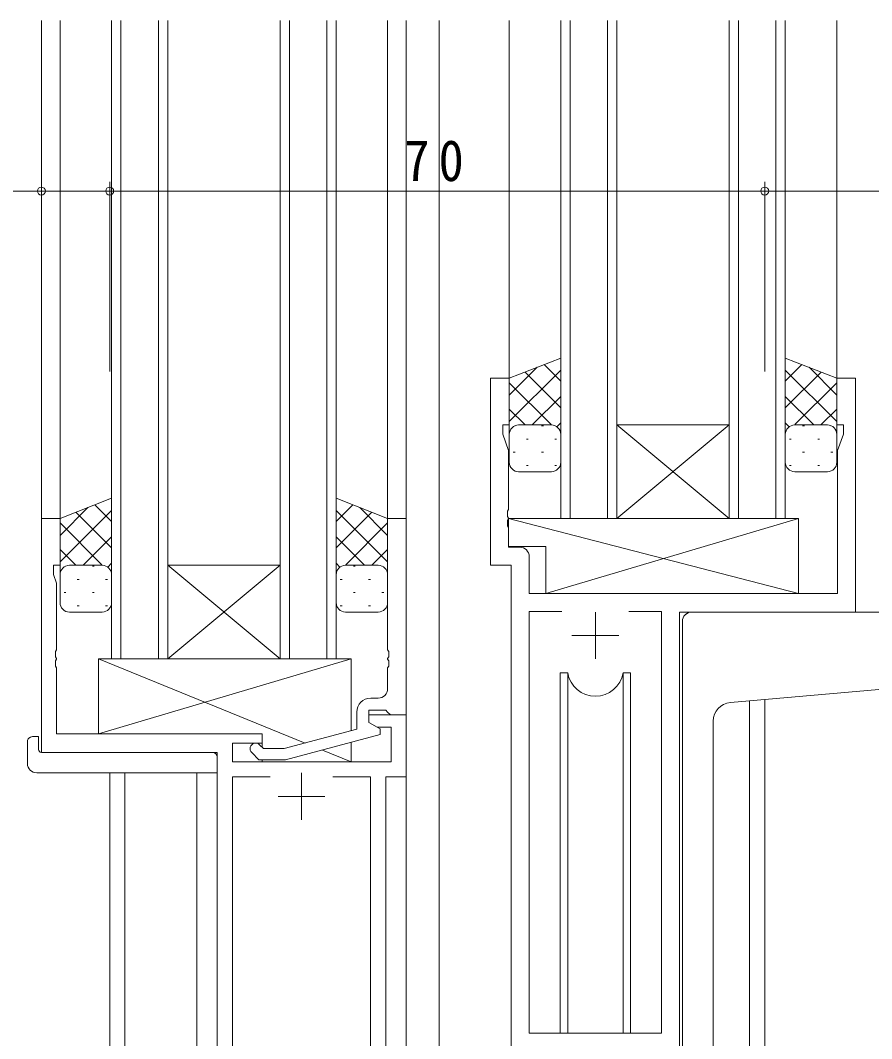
# Model space of a CAD drawing. Units: millimetres on the paper. Extents: x -420 to 373, y -297 to 267.
# Drawn here: x -317.6 to -226.7, y -155.3 to -46.4 of the extents above; entities that cross this region are included whole.
import ezdxf

# ---------------------------------------------------------------- set-up
doc = ezdxf.new("R2010")
doc.units = ezdxf.units.MM
for name, color, linetype, lineweight in [('0-3_YKK_11', 7, 'Continuous', 9), ('0-4_YKK_12', 2, 'Continuous', 9), ('0-5_YKK_13', 4, 'Continuous', 9), ('0-7_YKK_D', 6, 'Continuous', 9)]:
    doc.layers.add(name, color=color, linetype=linetype, lineweight=lineweight)
doc.styles.add('ＭＳ ゴシック', font='')
doc.styles.get('ＭＳ ゴシック').set_extended_font_data('MS Gothic')

msp = doc.modelspace()

# ---------------------------------------------------------------- linework, layer by layer
at = {"layer": '0-3_YKK_11'}
for p, q in [((-267.405, -84.657), (-267.405, -104.657)), ((-265.405, -84.657), (-267.405, -84.657)), ((-265.405, -89.657), (-265.405, -84.657)), ((-230.405, -84.657), (-230.405, -89.657)), ((-228.405, -84.657), (-230.405, -84.657)), ((-228.405, -109.657), (-228.405, -84.657)), ((-266.105, -89.657), (-265.405, -89.657)), ((-266.105, -90.657), (-266.105, -89.657)), ((-230.405, -89.657), (-229.705, -89.657)), ((-229.705, -89.657), (-229.705, -90.657)), ((-265.475, -92.388), (-266.105, -90.657)), ((-229.705, -90.657), (-230.335, -92.388)), ((-265.475, -98.699), (-265.475, -92.388)), ((-230.335, -92.388), (-230.335, -107.657)), ((-265.595, -98.882), (-265.475, -98.699)), ((-265.595, -99.432), (-265.595, -98.882)), ((-315.405, -99.657), (-313.405, -99.657)), ((-315.405, -124.657), (-315.405, -99.657)), ((-313.405, -99.657), (-313.405, -104.657)), ((-278.405, -99.657), (-278.405, -113.699)), ((-276.405, -99.657), (-278.405, -99.657)), ((-276.405, -120.657), (-276.405, -99.657)), ((-265.475, -99.616), (-265.595, -99.432)), ((-265.595, -99.882), (-265.475, -99.699)), ((-265.595, -100.432), (-265.595, -99.882)), ((-265.475, -99.699), (-265.475, -99.616)), ((-265.475, -100.616), (-265.595, -100.432)), ((-265.475, -102.727), (-265.475, -100.616)), ((-264.275, -102.727), (-265.475, -102.727)), ((-263.275, -107.657), (-263.275, -103.727)), ((-314.105, -104.657), (-314.105, -105.657)), ((-313.405, -104.657), (-314.105, -104.657)), ((-267.405, -104.657), (-265.205, -104.657)), ((-265.205, -104.657), (-265.205, -165.007)), ((-314.105, -105.657), (-313.775, -106.564)), ((-313.775, -106.564), (-313.775, -113.699)), ((-230.335, -107.657), (-263.275, -107.657)), ((-263.275, -109.587), (-263.275, -154.657)), ((-259.792, -109.587), (-263.275, -109.587)), ((-259.792, -109.587), (-263.275, -109.587)), ((-256.205, -109.657), (-256.205, -114.657)), ((-249.135, -109.587), (-252.618, -109.587)), ((-249.135, -154.657), (-249.135, -109.587)), ((-247.205, -109.657), (-228.405, -109.657)), ((-247.205, -158.657), (-247.205, -109.657)), ((-258.705, -112.157), (-253.705, -112.157)), ((-313.775, -113.699), (-313.895, -113.882)), ((-313.895, -113.882), (-313.895, -114.432)), ((-278.405, -113.699), (-278.285, -113.882)), ((-278.285, -113.882), (-278.285, -114.432)), ((-313.895, -114.432), (-313.775, -114.616)), ((-313.775, -114.699), (-313.895, -114.882)), ((-313.895, -114.882), (-313.895, -115.432)), ((-313.775, -114.616), (-313.775, -114.699)), ((-278.285, -114.432), (-278.405, -114.616)), ((-278.405, -114.616), (-278.405, -114.699)), ((-278.405, -114.699), (-278.285, -114.882)), ((-278.285, -114.882), (-278.285, -115.432)), ((-313.895, -115.432), (-313.775, -115.616)), ((-313.775, -115.616), (-313.775, -122.657)), ((-278.285, -115.432), (-278.405, -115.616)), ((-278.405, -115.616), (-278.405, -117.857)), ((-279.405, -118.857), (-280.205, -118.857)), ((-281.705, -120.357), (-281.705, -122.178)), ((-280.405, -120.157), (-278.605, -120.157)), ((-280.405, -121.457), (-280.405, -120.157)), ((-280.405, -120.657), (-276.405, -120.657)), ((-280.405, -121.457), (-280.405, -120.657)), ((-278.605, -120.157), (-278.405, -120.357)), ((-278.405, -120.357), (-278.105, -120.657)), ((-278.105, -120.657), (-276.405, -120.657)), ((-276.405, -120.657), (-276.405, -127.287)), ((-279.205, -122.15), (-280.405, -121.457)), ((-279.539, -121.957), (-280.405, -121.457)), ((-313.775, -122.657), (-291.805, -122.657)), ((-291.805, -122.657), (-291.805, -123.657)), ((-281.705, -122.178), (-289.467, -124.257)), ((-289.309, -125.457), (-279.205, -122.75)), ((-278.035, -121.957), (-279.539, -121.957)), ((-279.205, -122.75), (-279.205, -122.15)), ((-278.035, -125.657), (-278.035, -121.957)), ((-294.975, -123.657), (-294.975, -125.657)), ((-291.805, -123.657), (-294.975, -123.657)), ((-291.657, -124.257), (-292.081, -123.833)), ((-296.605, -124.657), (-315.405, -124.657)), ((-296.605, -190.907), (-296.605, -124.657)), ((-292.93, -124.682), (-292.154, -125.457)), ((-289.467, -124.257), (-291.657, -124.257)), ((-294.975, -125.657), (-278.035, -125.657)), ((-292.154, -125.457), (-289.309, -125.457)), ((-294.975, -127.287), (-294.975, -164.657)), ((-290.956, -127.287), (-294.975, -127.287)), ((-290.956, -127.287), (-294.975, -127.287)), ((-287.605, -126.857), (-287.605, -131.857)), ((-280.235, -127.287), (-284.255, -127.287)), ((-280.235, -164.657), (-280.235, -127.287)), ((-278.605, -127.287), (-278.605, -170.657)), ((-276.405, -127.287), (-278.605, -127.287)), ((-290.105, -129.357), (-285.105, -129.357)), ((-263.275, -154.657), (-249.135, -154.657))]:
    msp.add_line(p, q, dxfattribs=at)
for centre, radius, start, end in [((-264.275, -103.727), 1, 0, 89.99998), ((-279.405, -117.857), 1, 270, 359.99998), ((-280.205, -120.357), 1.5, 90, 179.99998), ((-292.505, -124.257), 0.6, 44.99998, 225)]:
    msp.add_arc(centre, radius, start, end, dxfattribs=at)
at = {"layer": '0-4_YKK_12'}
for p, q in [((-315.405, -46.407), (-315.405, -124.657)), ((-313.405, -46.407), (-313.405, -100.157)), ((-307.905, -46.407), (-307.905, -114.658)), ((-306.905, -46.407), (-306.905, -114.658)), ((-302.905, -46.407), (-302.905, -114.658)), ((-301.905, -46.407), (-301.905, -114.658)), ((-289.905, -46.407), (-289.905, -114.658)), ((-288.905, -46.407), (-288.905, -114.658)), ((-284.905, -114.658), (-284.905, -46.407)), ((-283.905, -46.407), (-283.905, -114.658)), ((-278.405, -46.407), (-278.405, -100.157)), ((-276.405, -46.407), (-276.405, -199.657)), ((-272.905, -46.407), (-272.905, -165.657)), ((-265.405, -46.407), (-265.405, -85.157)), ((-259.905, -99.658), (-259.905, -46.407)), ((-258.905, -99.658), (-258.905, -46.407)), ((-254.905, -99.658), (-254.905, -46.407)), ((-253.905, -99.658), (-253.905, -46.407)), ((-241.905, -99.658), (-241.905, -46.407)), ((-240.905, -99.658), (-240.905, -46.407)), ((-236.905, -99.658), (-236.905, -46.407)), ((-235.905, -99.658), (-235.905, -46.407)), ((-230.405, -46.407), (-230.405, -85.157)), ((-241.905, -99.658), (-253.905, -89.658)), ((-253.905, -99.658), (-241.905, -89.658)), ((-253.905, -89.658), (-241.905, -89.658)), ((-259.905, -99.658), (-235.905, -99.658)), ((-301.905, -114.658), (-289.905, -104.658)), ((-289.905, -114.658), (-301.905, -104.658)), ((-289.905, -104.658), (-301.905, -104.658)), ((-283.905, -114.658), (-289.905, -114.658)), ((-283.505, -114.657), (-289.505, -114.657)), ((-239.735, -119.148), (-239.735, -158.657)), ((-238.105, -119.006), (-238.105, -158.657)), ((-308.105, -126.845), (-308.105, -202.357)), ((-306.475, -126.845), (-306.475, -212.257)), ((-298.805, -199.657), (-298.805, -126.845))]:
    msp.add_line(p, q, dxfattribs=at)
msp.add_lwpolyline([(-289.905, -114.658), (-301.905, -114.658), (-307.905, -114.658)], dxfattribs=at)
at = {"layer": '0-5_YKK_13'}
for p, q in [((-259.905, -82.5), (-265.405, -84.657)), ((-259.905, -90.657), (-259.905, -82.657)), ((-235.905, -82.5), (-230.405, -84.657)), ((-235.905, -90.657), (-235.905, -82.657)), ((-265.405, -86.461), (-262.439, -83.495)), ((-265.405, -89.289), (-259.905, -83.789)), ((-259.905, -84.98), (-261.686, -83.199)), ((-235.905, -84.98), (-234.124, -83.199)), ((-230.405, -89.289), (-235.905, -83.789)), ((-230.405, -86.461), (-233.371, -83.495)), ((-265.405, -84.657), (-265.405, -90.657)), ((-259.905, -87.809), (-263.718, -83.996)), ((-235.905, -87.809), (-232.092, -83.996)), ((-230.405, -84.657), (-230.405, -90.657)), ((-260.928, -89.614), (-265.405, -85.137)), ((-234.882, -89.614), (-230.405, -85.137)), ((-262.945, -89.657), (-259.905, -86.618)), ((-232.865, -89.657), (-235.905, -86.618)), ((-263.713, -89.657), (-265.405, -87.966)), ((-232.097, -89.657), (-230.405, -87.966)), ((-264.82, -89.747), (-264.785, -89.747)), ((-264.405, -89.657), (-260.905, -89.657)), ((-264.405, -89.657), (-261.305, -89.657)), ((-261.955, -89.747), (-261.755, -89.747)), ((-260.311, -89.852), (-259.905, -89.446)), ((-235.499, -89.852), (-235.905, -89.446)), ((-231.405, -89.657), (-234.905, -89.657)), ((-231.405, -89.657), (-234.505, -89.657)), ((-233.855, -89.747), (-234.055, -89.747)), ((-230.99, -89.747), (-231.025, -89.747)), ((-265.405, -93.657), (-265.405, -90.657)), ((-263.57, -91.162), (-263.37, -91.162)), ((-260.54, -91.162), (-260.34, -91.162)), ((-259.905, -90.637), (-259.906, -90.636)), ((-259.905, -90.657), (-259.905, -93.657)), ((-235.905, -90.637), (-235.904, -90.636)), ((-235.905, -90.657), (-235.905, -93.657)), ((-235.27, -91.162), (-235.47, -91.162)), ((-232.24, -91.162), (-232.44, -91.162)), ((-230.405, -93.657), (-230.405, -90.657)), ((-264.985, -92.577), (-264.785, -92.577)), ((-261.955, -92.577), (-261.755, -92.577)), ((-233.855, -92.577), (-234.055, -92.577)), ((-230.825, -92.577), (-231.025, -92.577)), ((-260.905, -94.657), (-264.405, -94.657)), ((-263.57, -93.992), (-263.37, -93.992)), ((-260.54, -93.992), (-260.34, -93.992)), ((-235.27, -93.992), (-235.47, -93.992)), ((-234.905, -94.657), (-231.405, -94.657)), ((-232.24, -93.992), (-232.44, -93.992)), ((-307.905, -97.5), (-313.405, -99.657)), ((-307.905, -105.657), (-307.905, -97.657)), ((-283.905, -97.5), (-278.405, -99.657)), ((-283.905, -105.657), (-283.905, -97.657)), ((-313.405, -101.461), (-310.439, -98.495)), ((-313.405, -104.289), (-307.905, -98.789)), ((-307.905, -102.809), (-311.718, -98.996)), ((-307.905, -99.98), (-309.686, -98.199)), ((-283.905, -99.98), (-282.124, -98.199)), ((-278.405, -104.289), (-283.905, -98.789)), ((-283.905, -102.809), (-280.092, -98.996)), ((-278.405, -101.461), (-281.371, -98.495)), ((-313.405, -99.657), (-313.405, -105.657)), ((-308.928, -104.614), (-313.405, -100.137)), ((-282.882, -104.614), (-278.405, -100.137)), ((-278.405, -99.657), (-278.405, -105.657)), ((-234.48, -99.658), (-265.475, -99.658)), ((-261.48, -107.657), (-234.48, -99.658)), ((-234.48, -99.658), (-234.48, -107.657)), ((-310.945, -104.657), (-307.905, -101.618)), ((-280.865, -104.657), (-283.905, -101.618)), ((-311.714, -104.657), (-313.405, -102.966)), ((-280.097, -104.657), (-278.405, -102.966)), ((-261.48, -102.658), (-265.475, -102.658)), ((-261.48, -102.658), (-261.48, -107.657)), ((-308.312, -104.852), (-307.905, -104.446)), ((-283.499, -104.852), (-283.905, -104.446)), ((-312.82, -104.747), (-312.785, -104.747)), ((-312.405, -104.657), (-308.905, -104.657)), ((-312.405, -104.657), (-309.305, -104.657)), ((-309.955, -104.747), (-309.755, -104.747)), ((-279.405, -104.657), (-282.905, -104.657)), ((-279.405, -104.657), (-282.505, -104.657)), ((-281.855, -104.747), (-282.055, -104.747)), ((-278.991, -104.747), (-279.025, -104.747)), ((-313.405, -108.657), (-313.405, -105.657)), ((-311.57, -106.162), (-311.37, -106.162)), ((-308.54, -106.162), (-308.34, -106.162)), ((-307.905, -105.637), (-307.906, -105.636)), ((-307.905, -105.657), (-307.905, -108.657)), ((-283.905, -105.637), (-283.904, -105.636)), ((-283.905, -105.657), (-283.905, -108.657)), ((-283.27, -106.162), (-283.47, -106.162)), ((-280.24, -106.162), (-280.44, -106.162)), ((-278.405, -108.657), (-278.405, -105.657)), ((-312.985, -107.577), (-312.785, -107.577)), ((-309.955, -107.577), (-309.755, -107.577)), ((-281.855, -107.577), (-282.055, -107.577)), ((-278.825, -107.577), (-279.025, -107.577)), ((-234.48, -107.657), (-261.48, -107.657)), ((-308.905, -109.657), (-312.405, -109.657)), ((-311.57, -108.992), (-311.37, -108.992)), ((-308.54, -108.992), (-308.34, -108.992)), ((-283.27, -108.992), (-283.47, -108.992)), ((-282.905, -109.657), (-279.405, -109.657)), ((-280.24, -108.992), (-280.44, -108.992)), ((-245.905, -109.657), (-191.405, -109.657)), ((-246.905, -118.772), (-246.905, -110.657)), ((-309.305, -114.657), (-282.305, -114.657)), ((-309.305, -122.657), (-309.305, -114.657)), ((-309.305, -122.657), (-282.305, -114.657)), ((-287.219, -123.655), (-309.305, -114.657)), ((-282.305, -114.657), (-282.305, -122.339)), ((-241.779, -119.327), (-191.318, -114.912)), ((-259.163, -154.657), (-259.163, -116.157)), ((-253.247, -154.657), (-253.247, -116.157)), ((-252.455, -116.157), (-253.247, -116.157)), ((-252.455, -154.657), (-252.455, -116.157)), ((-246.905, -118.772), (-246.905, -119.775)), ((-246.905, -157.213), (-246.905, -119.775)), ((-243.605, -157.099), (-243.605, -121.319)), ((-315.893, -122.965), (-315.705, -122.965)), ((-315.705, -122.965), (-315.705, -123.465)), ((-291.805, -122.657), (-309.305, -122.657)), ((-291.805, -124.108), (-291.805, -122.657)), ((-316.893, -125.845), (-316.893, -123.47)), ((-315.705, -124.357), (-315.705, -123.465)), ((-282.305, -123.581), (-282.305, -125.657)), ((-315.405, -124.657), (-297.105, -124.657)), ((-296.605, -125.845), (-296.605, -125.157)), ((-282.305, -125.657), (-285.38, -124.405)), ((-296.605, -125.845), (-296.605, -126.845)), ((-291.805, -125.657), (-291.805, -125.457)), ((-282.305, -125.657), (-291.805, -125.657)), ((-315.893, -126.845), (-296.605, -126.845))]:
    msp.add_line(p, q, dxfattribs=at)
for points in [[(-234.48, -107.657), (-265.475, -99.658), (-265.475, -102.658)], [(-259.163, -116.157), (-259.955, -116.157), (-259.955, -154.657)]]:
    msp.add_lwpolyline(points, dxfattribs=at)
for centre, radius, start, end in [((-264.405, -90.657), 1, 89.99989, 179.99989), ((-264.405, -90.657), 1, 89.99989, 179.99989), ((-260.905, -90.657), 1, 359.99989, 89.99989), ((-234.905, -90.657), 1, 90.00009, 180.00009), ((-231.405, -90.657), 1, 0.00009, 90.00009), ((-231.405, -90.657), 1, 0.00009, 90.00009), ((-264.405, -93.657), 1, 179.99989, 269.99989), ((-260.905, -93.657), 1, 269.99989, 359.99989), ((-234.905, -93.657), 1, 180.00009, 270.00009), ((-231.405, -93.657), 1, 270.00009, 0.00009), ((-312.405, -105.657), 1, 89.99989, 179.99989), ((-312.405, -105.657), 1, 89.99989, 179.99989), ((-308.905, -105.657), 1, 359.99989, 89.99989), ((-282.905, -105.657), 1, 90.00009, 180.00009), ((-279.405, -105.657), 1, 0.00009, 90.00009), ((-279.405, -105.657), 1, 0.00009, 90.00009), ((-312.405, -108.657), 1, 179.99989, 269.99989), ((-308.905, -108.657), 1, 269.99989, 359.99989), ((-282.905, -108.657), 1, 180.00009, 270.00009), ((-279.405, -108.657), 1, 270.00009, 0.00009), ((-245.905, -110.657), 1, 90, 135.57298), ((-245.905, -110.657), 1, 121.36697, 135.57298), ((-245.905, -110.657), 1, 135.57298, 180), ((-256.205, -115.657), 3, 189.59798, 350.40582), ((-241.605, -121.319), 2, 95, 180), ((-316.12, -124.111), 1.168, 78.78365, 123.34093), ((-316.465, -123.442), 0.427, 134.08302, 183.74939), ((-315.405, -124.357), 0.3, 180, 270), ((-297.105, -125.157), 0.5, 0, 90), ((-315.893, -125.845), 1, 180, 269.99489)]:
    msp.add_arc(centre, radius, start, end, dxfattribs=at)
at = {"layer": '0-7_YKK_D'}
for p, q in [((-315.405, -83.957), (-315.405, -63.657)), ((-308.105, -83.957), (-308.105, -63.657)), ((-308.105, -83.957), (-308.105, -63.657)), ((-238.105, -83.957), (-238.105, -63.657)), ((-238.105, -83.957), (-238.105, -63.657)), ((-315.405, -64.657), (-330.305, -64.657)), ((-308.105, -64.657), (-315.405, -64.657)), ((-308.105, -64.657), (-238.105, -64.657)), ((-238.105, -64.657), (-191.405, -64.657))]:
    msp.add_line(p, q, dxfattribs=at)
for centre in [(-315.405, -64.657), (-308.105, -64.657), (-308.105, -64.657), (-238.105, -64.657), (-238.105, -64.657)]:
    msp.add_circle(centre, 0.425, dxfattribs=at)

# ---------------------------------------------------------------- texts
at = {"layer": '0-7_YKK_D', "color": 3, "insert": (-276.625, -63.657), "char_height": 4.399, "attachment_point": 7, "style": 'ＭＳ ゴシック'}
msp.add_mtext('\\T1.36;\\W0.9;70', dxfattribs=at)

doc.saveas('drawing.dxf')
